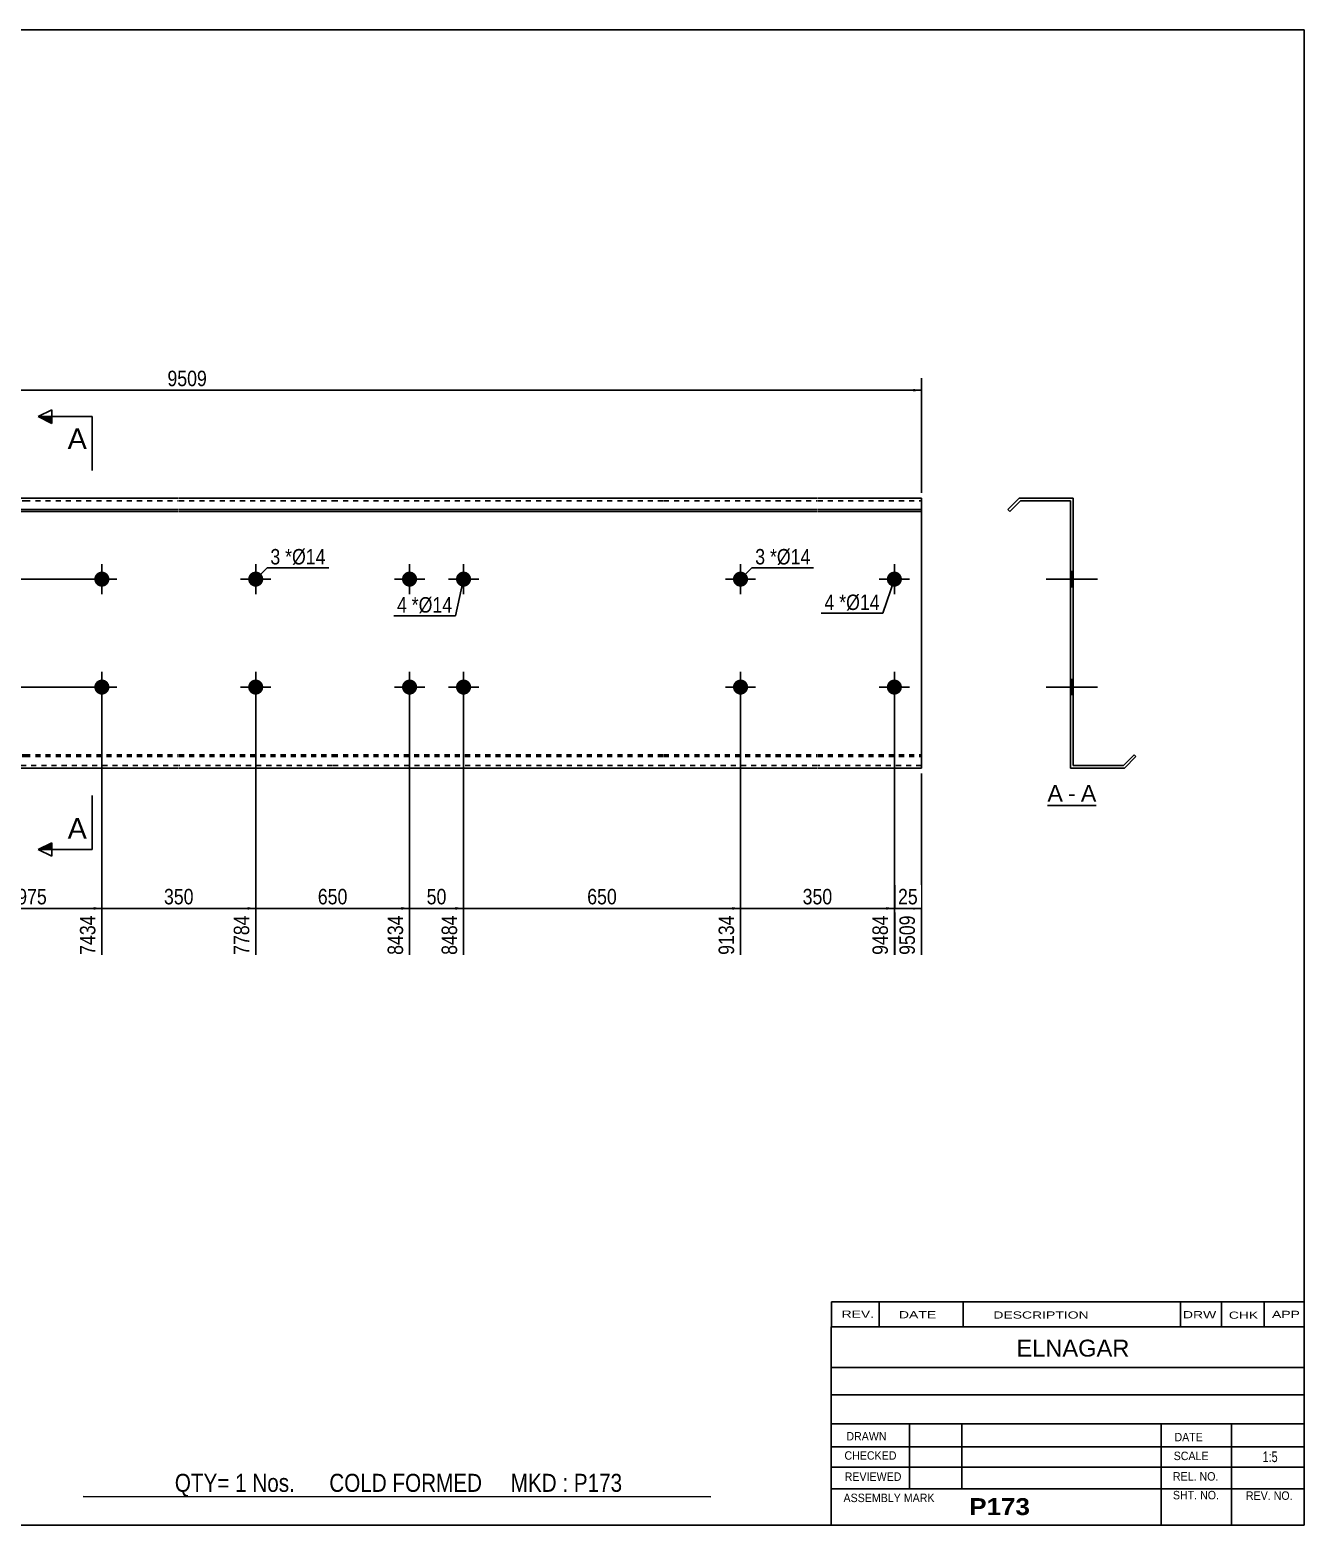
# Model space of a CAD drawing. Header units: millimetres. Extents: x -60 to 343, y -165 to 112.
# Drawn here: x 106.8 to 342.8, y -165.2 to 111.8 of the extents above; entities that cross this region are included whole.
import ezdxf

# ---------------------------------------------------------------- set-up
doc = ezdxf.new("R2010")
doc.units = ezdxf.units.MM
doc.linetypes.add('DXK_LINE_DOT1', pattern=[1.8814, 0.9407, -0.9407])
doc.styles.add('Arial', font='ARIAL.TTF', dxfattribs={"height": 0.2})
doc.styles.add('Arial Bold', font='ARIALBD.TTF', dxfattribs={"height": 0.2})
doc.styles.add('Arial Narrow', font='ARIALN.TTF', dxfattribs={"height": 0.2})

# ---------------------------------------------------------------- blocks, each defined once
blk = doc.blocks.new('Unknown-627188894-1725')
at = {"color": 5, "linetype": 'Continuous'}
for p, q in [((342.8, 111.75), (-57.2, 111.75)), ((-57.2, 111.75), (-57.2, -165.25)), ((342.8, -165.25), (342.8, 111.75)), ((-57.2, -165.25), (342.8, -165.25))]:
    blk.add_line(p, q, dxfattribs=at)
at = {"color": 174, "linetype": 'Continuous', "style": 'Arial'}
blk.add_text('Tekla structures', height=1.9102, rotation=90, dxfattribs=at).set_placement((-57.7, -164.75))
blk = doc.blocks.new('Unknown-627188894-12 - 1237')
at = {"color": 7, "linetype": 'Continuous'}
blk.add_line((295.28, -31.95), (304.31, -31.95), dxfattribs=at)
at = {"color": 0, "linetype": 'Continuous'}
blk.add_wipeout([(298.13, -31.2), (298.13, -28), (295.28, -28), (295.28, -31.2)], dxfattribs=at)
blk.add_wipeout([(300.51, -31.2), (300.51, -28), (299.09, -28), (299.09, -31.2)], dxfattribs=at)
at = {"color": 96, "linetype": 'Continuous', "style": 'Arial'}
blk.add_text('A', height=3.06, dxfattribs=at).set_placement((295.28, -31.2))
at = {"color": 0, "linetype": 'Continuous'}
blk.add_wipeout([(304.31, -31.2), (304.31, -28), (301.47, -28), (301.47, -31.2)], dxfattribs=at)
at = {"color": 96, "linetype": 'Continuous', "style": 'Arial'}
for s, p in [('-', (299.09, -31.2)), ('A', (301.47, -31.2))]:
    blk.add_text(s, height=3.06, dxfattribs=at).set_placement(p)
blk = doc.blocks.new('Bolt-627188894-1223 - 1203')
at = {"linetype": 'Continuous'}
for points in [[(118.77, 10, -1), (121.57, 10, -1)], [(265.53, 10, -1), (268.33, 10, -1)]]:
    blk.add_hatch(color=3, dxfattribs=at).paths.add_polyline_path(points)
at = {"color": 3, "linetype": 'Continuous'}
for p, q in [((120.17, 7.2), (120.17, 12.8)), ((266.93, 7.2), (266.93, 12.8)), ((122.97, 10), (117.37, 10)), ((269.73, 10), (264.13, 10))]:
    blk.add_line(p, q, dxfattribs=at)
blk = doc.blocks.new('Part-627188894-1218 - 1203')
at = {"color": 2, "linetype": 'Continuous'}
for p, q in [((12, 25), (0, 25)), ((0, 25), (0, -25)), ((50.49, 25), (12.1, 25)), ((78.98, 25), (50.59, 25)), ((105.88, 25), (79.08, 25)), ((134.36, 25), (105.98, 25)), ((162.85, 25), (134.46, 25)), ((224.15, 25), (162.95, 25)), ((252.63, 25), (224.25, 25)), ((271.93, 25), (252.73, 25)), ((271.93, -25), (271.93, 25)), ((0, 22.88), (12, 22.88)), ((0, 22.53), (12, 22.53)), ((12.1, 22.88), (50.49, 22.88)), ((12.1, 22.53), (50.49, 22.53)), ((50.59, 22.88), (78.98, 22.88)), ((50.59, 22.53), (78.98, 22.53)), ((79.08, 22.88), (105.88, 22.88)), ((79.08, 22.53), (105.88, 22.53)), ((105.98, 22.88), (134.36, 22.88)), ((105.98, 22.53), (134.36, 22.53)), ((134.46, 22.88), (162.85, 22.88)), ((134.46, 22.53), (162.85, 22.53)), ((162.95, 22.88), (224.15, 22.88)), ((162.95, 22.53), (224.15, 22.53)), ((224.25, 22.88), (252.63, 22.88)), ((224.25, 22.53), (252.63, 22.53)), ((252.73, 22.88), (271.93, 22.88)), ((252.73, 22.53), (271.93, 22.53)), ((12, -25), (0, -25)), ((50.49, -25), (12.1, -25)), ((78.98, -25), (50.59, -25)), ((105.88, -25), (79.08, -25)), ((134.36, -25), (105.98, -25)), ((162.85, -25), (134.46, -25)), ((224.15, -25), (162.95, -25)), ((252.63, -25), (224.25, -25)), ((271.93, -25), (252.73, -25))]:
    blk.add_line(p, q, dxfattribs=at)
at = {"color": 7, "linetype": 'DXK_LINE_DOT1'}
for p, q in [((0, 24.5), (12, 24.5)), ((12.1, 24.5), (50.49, 24.5)), ((50.59, 24.5), (78.98, 24.5)), ((79.08, 24.5), (105.88, 24.5)), ((105.98, 24.5), (134.36, 24.5)), ((134.46, 24.5), (162.85, 24.5)), ((162.95, 24.5), (224.15, 24.5)), ((224.25, 24.5), (252.63, 24.5)), ((252.73, 24.5), (271.93, 24.5)), ((0, -22.53), (12, -22.53)), ((0, -22.88), (12, -22.88)), ((12, -24.5), (0, -24.5)), ((12.1, -22.53), (50.49, -22.53)), ((12.1, -22.88), (50.49, -22.88)), ((50.49, -24.5), (12.1, -24.5)), ((50.59, -22.53), (78.98, -22.53)), ((50.59, -22.88), (78.98, -22.88)), ((78.98, -24.5), (50.59, -24.5)), ((79.08, -22.53), (105.88, -22.53)), ((79.08, -22.88), (105.88, -22.88)), ((105.88, -24.5), (79.08, -24.5)), ((105.98, -22.53), (134.36, -22.53)), ((105.98, -22.88), (134.36, -22.88)), ((134.36, -24.5), (105.98, -24.5)), ((134.46, -22.53), (162.85, -22.53)), ((134.46, -22.88), (162.85, -22.88)), ((162.85, -24.5), (134.46, -24.5)), ((162.95, -22.53), (224.15, -22.53)), ((162.95, -22.88), (224.15, -22.88)), ((224.15, -24.5), (162.95, -24.5)), ((224.25, -22.53), (252.63, -22.53)), ((224.25, -22.88), (252.63, -22.88)), ((252.63, -24.5), (224.25, -24.5)), ((252.73, -22.53), (271.93, -22.53)), ((252.73, -22.88), (271.93, -22.88)), ((271.93, -24.5), (252.73, -24.5))]:
    blk.add_line(p, q, dxfattribs=at)
blk = doc.blocks.new('Bolt-627188894-1219 - 1203')
at = {"linetype": 'Continuous'}
blk.add_hatch(color=3, dxfattribs=at).paths.add_polyline_path([(237.04, -10, -1), (239.84, -10, -1)])
at = {"color": 3, "linetype": 'Continuous'}
for p, q in [((238.44, -12.8), (238.44, -7.2)), ((241.24, -10), (235.64, -10))]:
    blk.add_line(p, q, dxfattribs=at)
blk = doc.blocks.new('Bolt-627188894-1220 - 1203')
at = {"linetype": 'Continuous'}
blk.add_hatch(color=3, dxfattribs=at).paths.add_polyline_path([(147.26, -10, -1), (150.06, -10, -1)])
at = {"color": 3, "linetype": 'Continuous'}
for p, q in [((148.66, -12.8), (148.66, -7.2)), ((151.46, -10), (145.86, -10))]:
    blk.add_line(p, q, dxfattribs=at)
blk = doc.blocks.new('Bolt-627188894-1224 - 1203')
at = {"linetype": 'Continuous'}
for points in [[(118.77, -10, -1), (121.57, -10, -1)], [(265.53, -10, -1), (268.33, -10, -1)]]:
    blk.add_hatch(color=3, dxfattribs=at).paths.add_polyline_path(points)
at = {"color": 3, "linetype": 'Continuous'}
for p, q in [((120.17, -12.8), (120.17, -7.2)), ((266.93, -12.8), (266.93, -7.2)), ((122.97, -10), (117.37, -10)), ((269.73, -10), (264.13, -10))]:
    blk.add_line(p, q, dxfattribs=at)
blk = doc.blocks.new('Bolt-627188894-1227 - 1203')
at = {"linetype": 'Continuous'}
for points in [[(175.75, 10, -1), (178.55, 10, -1)], [(185.75, 10, -1), (188.55, 10, -1)], [(175.75, -10, -1), (178.55, -10, -1)], [(185.75, -10, -1), (188.55, -10, -1)]]:
    blk.add_hatch(color=3, dxfattribs=at).paths.add_polyline_path(points)
at = {"color": 3, "linetype": 'Continuous'}
for p, q in [((177.15, 7.2), (177.15, 12.8)), ((187.15, 7.2), (187.15, 12.8)), ((174.35, 10), (179.95, 10)), ((184.35, 10), (189.95, 10)), ((177.15, -12.8), (177.15, -7.2)), ((187.15, -12.8), (187.15, -7.2)), ((174.35, -10), (179.95, -10)), ((184.35, -10), (189.95, -10))]:
    blk.add_line(p, q, dxfattribs=at)
blk = doc.blocks.new('Bolt-627188894-1228 - 1203')
at = {"linetype": 'Continuous'}
blk.add_hatch(color=3, dxfattribs=at).paths.add_polyline_path([(147.26, 10, -1), (150.06, 10, -1)])
at = {"color": 3, "linetype": 'Continuous'}
for p, q in [((148.66, 7.2), (148.66, 12.8)), ((145.86, 10), (151.46, 10))]:
    blk.add_line(p, q, dxfattribs=at)
blk = doc.blocks.new('Bolt-627188894-1229 - 1203')
at = {"linetype": 'Continuous'}
blk.add_hatch(color=3, dxfattribs=at).paths.add_polyline_path([(237.04, 10, -1), (239.84, 10, -1)])
at = {"color": 3, "linetype": 'Continuous'}
for p, q in [((238.44, 7.2), (238.44, 12.8)), ((235.64, 10), (241.24, 10))]:
    blk.add_line(p, q, dxfattribs=at)
blk = doc.blocks.new('Bolt-627188894-1230 - 1203')
at = {"linetype": 'Continuous'}
blk.add_hatch(color=3, dxfattribs=at).paths.add_polyline_path([(237.04, -10, -1), (239.84, -10, -1)])
at = {"color": 3, "linetype": 'Continuous'}
for p, q in [((238.44, -12.8), (238.44, -7.2)), ((241.24, -10), (235.64, -10))]:
    blk.add_line(p, q, dxfattribs=at)
blk = doc.blocks.new('Bolt-627188894-1231 - 1203')
at = {"linetype": 'Continuous'}
blk.add_hatch(color=3, dxfattribs=at).paths.add_polyline_path([(147.26, -10, -1), (150.06, -10, -1)])
at = {"color": 3, "linetype": 'Continuous'}
for p, q in [((148.66, -12.8), (148.66, -7.2)), ((151.46, -10), (145.86, -10))]:
    blk.add_line(p, q, dxfattribs=at)
blk = doc.blocks.new('Bolt-627188894-1240 - 1237')
at = {"linetype": 'Continuous'}
blk.add_hatch(color=3, dxfattribs=at).paths.add_polyline_path([(299.55, -8.6), (299.55, -11.4), (300.05, -11.4), (300.05, -8.6)])
at = {"color": 3, "linetype": 'Continuous'}
for p, q in [((297.95, -10), (304.55, -10)), ((299.55, -8.6), (300.05, -8.6)), ((299.55, -11.4), (300.05, -11.4))]:
    blk.add_line(p, q, dxfattribs=at)
blk = doc.blocks.new('Part-627188894-1239 - 1237')
at = {"color": 2, "linetype": 'Continuous'}
for p, q in [((290.05, 25), (287.93, 22.88)), ((290.05, 25), (300.05, 25)), ((300.05, -24.5), (300.05, 25)), ((287.93, 22.88), (288.28, 22.53)), ((290.26, 24.5), (288.28, 22.53)), ((290.26, 24.5), (299.55, 24.5)), ((299.55, 24.5), (299.55, -25)), ((309.34, -24.5), (300.05, -24.5)), ((309.34, -24.5), (311.32, -22.53)), ((309.55, -25), (311.67, -22.88)), ((311.67, -22.88), (311.32, -22.53)), ((309.55, -25), (299.55, -25))]:
    blk.add_line(p, q, dxfattribs=at)
blk = doc.blocks.new('Bolt-627188894-1241 - 1237')
at = {"linetype": 'Continuous'}
blk.add_hatch(color=3, dxfattribs=at).paths.add_polyline_path([(299.55, -8.6), (299.55, -11.4), (300.05, -11.4), (300.05, -8.6)])
at = {"color": 3, "linetype": 'Continuous'}
for p, q in [((297.95, -10), (304.55, -10)), ((299.55, -8.6), (300.05, -8.6)), ((299.55, -11.4), (300.05, -11.4))]:
    blk.add_line(p, q, dxfattribs=at)
blk = doc.blocks.new('Bolt-627188894-1242 - 1237')
at = {"linetype": 'Continuous'}
for points in [[(299.55, 11.4), (299.55, 8.6), (300.05, 8.6), (300.05, 11.4)], [(299.55, 11.4), (299.55, 8.6), (300.05, 8.6), (300.05, 11.4)], [(299.55, -8.6), (299.55, -11.4), (300.05, -11.4), (300.05, -8.6)], [(299.55, -8.6), (299.55, -11.4), (300.05, -11.4), (300.05, -8.6)]]:
    blk.add_hatch(color=3, dxfattribs=at).paths.add_polyline_path(points)
at = {"color": 3, "linetype": 'Continuous'}
for p, q in [((300.05, 11.4), (299.55, 11.4)), ((300.05, 11.4), (299.55, 11.4)), ((302.65, 10), (295.05, 10)), ((302.65, 10), (295.05, 10)), ((300.05, 8.6), (299.55, 8.6)), ((300.05, 8.6), (299.55, 8.6)), ((302.65, -10), (295.05, -10)), ((302.65, -10), (295.05, -10)), ((300.05, -8.6), (299.55, -8.6)), ((300.05, -8.6), (299.55, -8.6)), ((300.05, -11.4), (299.55, -11.4)), ((300.05, -11.4), (299.55, -11.4))]:
    blk.add_line(p, q, dxfattribs=at)
blk = doc.blocks.new('Bolt-627188894-1243 - 1237')
at = {"linetype": 'Continuous'}
blk.add_hatch(color=3, dxfattribs=at).paths.add_polyline_path([(299.55, 11.4), (299.55, 8.6), (300.05, 8.6), (300.05, 11.4)])
at = {"color": 3, "linetype": 'Continuous'}
for p, q in [((300.05, 11.4), (299.55, 11.4)), ((301.95, 10), (295.35, 10)), ((300.05, 8.6), (299.55, 8.6))]:
    blk.add_line(p, q, dxfattribs=at)
blk = doc.blocks.new('Bolt-627188894-1244 - 1237')
at = {"linetype": 'Continuous'}
blk.add_hatch(color=3, dxfattribs=at).paths.add_polyline_path([(299.55, 11.4), (299.55, 8.6), (300.05, 8.6), (300.05, 11.4)])
blk.add_hatch(color=3, dxfattribs=at).paths.add_polyline_path([(299.55, 11.4), (299.55, 8.6), (300.05, 8.6), (300.05, 11.4)])
at = {"color": 3, "linetype": 'Continuous'}
for p, q in [((299.55, 11.4), (300.05, 11.4)), ((299.55, 11.4), (300.05, 11.4)), ((297.95, 10), (304.55, 10)), ((297.95, 10), (304.55, 10)), ((299.55, 8.6), (300.05, 8.6)), ((299.55, 8.6), (300.05, 8.6))]:
    blk.add_line(p, q, dxfattribs=at)
blk = doc.blocks.new('Bolt-627188894-1245 - 1237')
at = {"linetype": 'Continuous'}
blk.add_hatch(color=3, dxfattribs=at).paths.add_polyline_path([(299.55, -8.6), (299.55, -11.4), (300.05, -11.4), (300.05, -8.6)])
blk.add_hatch(color=3, dxfattribs=at).paths.add_polyline_path([(299.55, -8.6), (299.55, -11.4), (300.05, -11.4), (300.05, -8.6)])
at = {"color": 3, "linetype": 'Continuous'}
for p, q in [((297.95, -10), (304.55, -10)), ((297.95, -10), (304.55, -10)), ((299.55, -8.6), (300.05, -8.6)), ((299.55, -8.6), (300.05, -8.6)), ((299.55, -11.4), (300.05, -11.4)), ((299.55, -11.4), (300.05, -11.4))]:
    blk.add_line(p, q, dxfattribs=at)
blk = doc.blocks.new('Bolt-627188894-1246 - 1237')
at = {"linetype": 'Continuous'}
for points in [[(300.05, 8.6), (300.05, 11.4), (299.55, 11.4), (299.55, 8.6)], [(300.05, -11.4), (300.05, -8.6), (299.55, -8.6), (299.55, -11.4)]]:
    blk.add_hatch(color=3, dxfattribs=at).paths.add_polyline_path(points)
at = {"color": 3, "linetype": 'Continuous'}
for p, q in [((300.05, 11.4), (299.55, 11.4)), ((300.05, 10), (295.55, 10)), ((300.05, 8.6), (299.55, 8.6)), ((300.05, -10), (295.55, -10)), ((300.05, -8.6), (299.55, -8.6)), ((300.05, -11.4), (299.55, -11.4))]:
    blk.add_line(p, q, dxfattribs=at)
blk = doc.blocks.new('Bolt-627188894-1247 - 1237')
at = {"linetype": 'Continuous'}
blk.add_hatch(color=3, dxfattribs=at).paths.add_polyline_path([(299.55, -8.6), (299.55, -11.4), (300.05, -11.4), (300.05, -8.6)])
at = {"color": 3, "linetype": 'Continuous'}
for p, q in [((301.65, -10), (295.05, -10)), ((300.05, -8.6), (299.55, -8.6)), ((300.05, -11.4), (299.55, -11.4))]:
    blk.add_line(p, q, dxfattribs=at)
blk = doc.blocks.new('Bolt-627188894-1248 - 1237')
at = {"linetype": 'Continuous'}
for points in [[(299.55, 11.4), (299.55, 8.6), (300.05, 8.6), (300.05, 11.4)], [(299.55, 11.4), (299.55, 8.6), (300.05, 8.6), (300.05, 11.4)], [(299.55, -8.6), (299.55, -11.4), (300.05, -11.4), (300.05, -8.6)], [(299.55, -8.6), (299.55, -11.4), (300.05, -11.4), (300.05, -8.6)]]:
    blk.add_hatch(color=3, dxfattribs=at).paths.add_polyline_path(points)
at = {"color": 3, "linetype": 'Continuous'}
for p, q in [((300.05, 11.4), (299.55, 11.4)), ((300.05, 11.4), (299.55, 11.4)), ((302.65, 10), (295.05, 10)), ((302.65, 10), (295.05, 10)), ((300.05, 8.6), (299.55, 8.6)), ((300.05, 8.6), (299.55, 8.6)), ((302.65, -10), (295.05, -10)), ((302.65, -10), (295.05, -10)), ((300.05, -8.6), (299.55, -8.6)), ((300.05, -8.6), (299.55, -8.6)), ((300.05, -11.4), (299.55, -11.4)), ((300.05, -11.4), (299.55, -11.4))]:
    blk.add_line(p, q, dxfattribs=at)
blk = doc.blocks.new('Bolt-627188894-1249 - 1237')
at = {"linetype": 'Continuous'}
blk.add_hatch(color=3, dxfattribs=at).paths.add_polyline_path([(299.55, 11.4), (299.55, 8.6), (300.05, 8.6), (300.05, 11.4)])
at = {"color": 3, "linetype": 'Continuous'}
for p, q in [((300.05, 11.4), (299.55, 11.4)), ((301.95, 10), (295.35, 10)), ((300.05, 8.6), (299.55, 8.6))]:
    blk.add_line(p, q, dxfattribs=at)
blk = doc.blocks.new('Bolt-627188894-1250 - 1237')
at = {"linetype": 'Continuous'}
blk.add_hatch(color=3, dxfattribs=at).paths.add_polyline_path([(299.55, 11.4), (299.55, 8.6), (300.05, 8.6), (300.05, 11.4)])
at = {"color": 3, "linetype": 'Continuous'}
for p, q in [((300.05, 11.4), (299.55, 11.4)), ((301.95, 10), (295.35, 10)), ((300.05, 8.6), (299.55, 8.6))]:
    blk.add_line(p, q, dxfattribs=at)
blk = doc.blocks.new('Bolt-627188894-1251 - 1237')
at = {"linetype": 'Continuous'}
blk.add_hatch(color=3, dxfattribs=at).paths.add_polyline_path([(299.55, -8.6), (299.55, -11.4), (300.05, -11.4), (300.05, -8.6)])
at = {"color": 3, "linetype": 'Continuous'}
for p, q in [((297.95, -10), (304.55, -10)), ((299.55, -8.6), (300.05, -8.6)), ((299.55, -11.4), (300.05, -11.4))]:
    blk.add_line(p, q, dxfattribs=at)
blk = doc.blocks.new('Bolt-627188894-1252 - 1237')
at = {"linetype": 'Continuous'}
blk.add_hatch(color=3, dxfattribs=at).paths.add_polyline_path([(299.55, -8.6), (299.55, -11.4), (300.05, -11.4), (300.05, -8.6)])
at = {"color": 3, "linetype": 'Continuous'}
for p, q in [((297.95, -10), (304.55, -10)), ((299.55, -8.6), (300.05, -8.6)), ((299.55, -11.4), (300.05, -11.4))]:
    blk.add_line(p, q, dxfattribs=at)
blk = doc.blocks.new('StraightDimension-627188894-1322 - 1203')
at = {"linetype": 'Continuous'}
for points in [[(11.75, 23.5), (12, 25), (12.25, 23.5)], [(12.25, 11.5), (12, 10), (11.75, 11.5)]]:
    blk.add_hatch(color=7, dxfattribs=at).paths.add_polyline_path(points)
at = {"color": 7, "linetype": 'Continuous'}
for p, q in [((25.29, 25), (9.75, 25)), ((12, 10), (12, 25)), ((119.17, 10), (9.75, 10))]:
    blk.add_line(p, q, dxfattribs=at)
at = {"color": 0}
blk.add_wipeout([(11.85, 19.93), (7.65, 19.93), (7.65, 15.07), (11.85, 15.07)], dxfattribs=at)
at = {"color": 3, "style": 'Arial Narrow'}
blk.add_text('75', height=2.863, rotation=90.0002, dxfattribs=at).set_placement((11.25, 15.67))
blk = doc.blocks.new('StraightDimension-627188894-1267 - 1203')
at = {"linetype": 'Continuous'}
blk.add_hatch(color=7, dxfattribs=at).paths.add_polyline_path([(270.43, -50.75), (271.93, -51), (270.43, -51.25)])
at = {"color": 7, "linetype": 'Continuous'}
for p, q in [((266.93, -11), (266.93, -59.61)), ((271.93, -26), (271.93, -59.61)), ((266.93, -51), (271.93, -51))]:
    blk.add_line(p, q, dxfattribs=at)
at = {"color": 0}
blk.add_wipeout([(271.86, -50.85), (271.86, -46.65), (267, -46.65), (267, -50.85)], dxfattribs=at)
at = {"color": 3, "style": 'Arial Narrow'}
blk.add_text('25', height=2.863, dxfattribs=at).set_placement((267.6, -50.25))
at = {"color": 0, "linetype": 'Continuous'}
blk.add_wipeout([(271.33, -51.7), (267.13, -51.7), (267.13, -60.21), (271.33, -60.21)], dxfattribs=at)
at = {"color": 3, "linetype": 'Continuous', "style": 'Arial Narrow'}
blk.add_text('9509', height=2.863, rotation=90.0002, dxfattribs=at).set_placement((270.73, -59.61))
blk = doc.blocks.new('StraightDimension-627188894-1331 - 1203')
at = {"linetype": 'Continuous'}
for points in [[(11.75, -11.5), (12, -10), (12.25, -11.5)], [(12.25, -23.5), (12, -25), (11.75, -23.5)]]:
    blk.add_hatch(color=7, dxfattribs=at).paths.add_polyline_path(points)
at = {"color": 7, "linetype": 'Continuous'}
for p, q in [((119.17, -10), (9.75, -10)), ((12, -25), (12, -10)), ((25.29, -25), (9.75, -25))]:
    blk.add_line(p, q, dxfattribs=at)
at = {"color": 0}
blk.add_wipeout([(11.85, -15.07), (7.65, -15.07), (7.65, -19.93), (11.85, -19.93)], dxfattribs=at)
at = {"color": 3, "style": 'Arial Narrow'}
blk.add_text('75', height=2.863, rotation=90.0002, dxfattribs=at).set_placement((11.25, -19.33))
blk = doc.blocks.new('StraightDimension-627188894-1268 - 1203')
at = {"linetype": 'Continuous'}
blk.add_hatch(color=7, dxfattribs=at).paths.add_polyline_path([(265.43, -50.75), (266.93, -51), (265.43, -51.25)])
at = {"color": 7, "linetype": 'Continuous'}
for p, q in [((238.44, -11), (238.44, -59.61)), ((266.93, -11), (266.93, -59.61)), ((238.44, -51), (266.93, -51))]:
    blk.add_line(p, q, dxfattribs=at)
at = {"color": 0}
blk.add_wipeout([(256.03, -50.85), (256.03, -46.65), (249.34, -46.65), (249.34, -50.85)], dxfattribs=at)
at = {"color": 0, "linetype": 'Continuous'}
blk.add_wipeout([(266.33, -51.7), (262.13, -51.7), (262.13, -60.21), (266.33, -60.21)], dxfattribs=at)
at = {"color": 3, "style": 'Arial Narrow'}
blk.add_text('350', height=2.863, dxfattribs=at).set_placement((249.94, -50.25))
at = {"color": 3, "linetype": 'Continuous', "style": 'Arial Narrow'}
blk.add_text('9484', height=2.863, rotation=90.0002, dxfattribs=at).set_placement((265.73, -59.61))
blk = doc.blocks.new('StraightDimension-627188894-1269 - 1203')
at = {"linetype": 'Continuous'}
blk.add_hatch(color=7, dxfattribs=at).paths.add_polyline_path([(236.94, -50.75), (238.44, -51), (236.94, -51.25)])
at = {"color": 7, "linetype": 'Continuous'}
for p, q in [((187.15, -11), (187.15, -59.61)), ((238.44, -11), (238.44, -59.61)), ((187.15, -51), (238.44, -51))]:
    blk.add_line(p, q, dxfattribs=at)
at = {"color": 0}
blk.add_wipeout([(216.13, -50.85), (216.13, -46.65), (209.45, -46.65), (209.45, -50.85)], dxfattribs=at)
at = {"color": 0, "linetype": 'Continuous'}
blk.add_wipeout([(237.84, -51.7), (233.64, -51.7), (233.64, -60.21), (237.84, -60.21)], dxfattribs=at)
at = {"color": 3, "style": 'Arial Narrow'}
blk.add_text('650', height=2.863, dxfattribs=at).set_placement((210.05, -50.25))
at = {"color": 3, "linetype": 'Continuous', "style": 'Arial Narrow'}
blk.add_text('9134', height=2.863, rotation=90.0002, dxfattribs=at).set_placement((237.24, -59.61))
blk = doc.blocks.new('StraightDimension-627188894-1270 - 1203')
at = {"linetype": 'Continuous'}
blk.add_hatch(color=7, dxfattribs=at).paths.add_polyline_path([(185.65, -50.75), (187.15, -51), (185.65, -51.25)])
at = {"color": 7, "linetype": 'Continuous'}
for p, q in [((177.15, -11), (177.15, -59.61)), ((187.15, -11), (187.15, -59.61)), ((177.15, -51), (187.15, -51))]:
    blk.add_line(p, q, dxfattribs=at)
at = {"color": 0}
blk.add_wipeout([(184.57, -50.85), (184.57, -46.65), (179.72, -46.65), (179.72, -50.85)], dxfattribs=at)
at = {"color": 3, "style": 'Arial Narrow'}
blk.add_text('50', height=2.863, dxfattribs=at).set_placement((180.32, -50.25))
at = {"color": 0, "linetype": 'Continuous'}
blk.add_wipeout([(186.55, -51.7), (182.35, -51.7), (182.35, -60.21), (186.55, -60.21)], dxfattribs=at)
at = {"color": 3, "linetype": 'Continuous', "style": 'Arial Narrow'}
blk.add_text('8484', height=2.863, rotation=90.0002, dxfattribs=at).set_placement((185.95, -59.61))
blk = doc.blocks.new('StraightDimension-627188894-1271 - 1203')
at = {"linetype": 'Continuous'}
blk.add_hatch(color=7, dxfattribs=at).paths.add_polyline_path([(175.65, -50.75), (177.15, -51), (175.65, -51.25)])
at = {"color": 7, "linetype": 'Continuous'}
for p, q in [((148.66, -11), (148.66, -59.61)), ((177.15, -11), (177.15, -59.61)), ((148.66, -51), (177.15, -51))]:
    blk.add_line(p, q, dxfattribs=at)
at = {"color": 0}
blk.add_wipeout([(166.24, -50.85), (166.24, -46.65), (159.56, -46.65), (159.56, -50.85)], dxfattribs=at)
at = {"color": 0, "linetype": 'Continuous'}
blk.add_wipeout([(176.55, -51.7), (172.35, -51.7), (172.35, -60.21), (176.55, -60.21)], dxfattribs=at)
at = {"color": 3, "style": 'Arial Narrow'}
blk.add_text('650', height=2.863, dxfattribs=at).set_placement((160.16, -50.25))
at = {"color": 3, "linetype": 'Continuous', "style": 'Arial Narrow'}
blk.add_text('8434', height=2.863, rotation=90.0002, dxfattribs=at).set_placement((175.95, -59.61))
blk = doc.blocks.new('StraightDimension-627188894-1272 - 1203')
at = {"linetype": 'Continuous'}
blk.add_hatch(color=7, dxfattribs=at).paths.add_polyline_path([(147.16, -50.75), (148.66, -51), (147.16, -51.25)])
at = {"color": 7, "linetype": 'Continuous'}
for p, q in [((120.17, -11), (120.17, -59.61)), ((148.66, -11), (148.66, -59.61)), ((120.17, -51), (148.66, -51))]:
    blk.add_line(p, q, dxfattribs=at)
at = {"color": 0}
blk.add_wipeout([(137.76, -50.85), (137.76, -46.65), (131.07, -46.65), (131.07, -50.85)], dxfattribs=at)
at = {"color": 0, "linetype": 'Continuous'}
blk.add_wipeout([(148.06, -51.7), (143.86, -51.7), (143.86, -60.21), (148.06, -60.21)], dxfattribs=at)
at = {"color": 3, "style": 'Arial Narrow'}
blk.add_text('350', height=2.863, dxfattribs=at).set_placement((131.67, -50.25))
at = {"color": 3, "linetype": 'Continuous', "style": 'Arial Narrow'}
blk.add_text('7784', height=2.863, rotation=90.0002, dxfattribs=at).set_placement((147.46, -59.61))
blk = doc.blocks.new('StraightDimension-627188894-1273 - 1203')
at = {"linetype": 'Continuous'}
blk.add_hatch(color=7, dxfattribs=at).paths.add_polyline_path([(118.67, -50.75), (120.17, -51), (118.67, -51.25)])
at = {"color": 7, "linetype": 'Continuous'}
for p, q in [((92.48, -11), (92.48, -59.61)), ((120.17, -11), (120.17, -59.61)), ((92.48, -51), (120.17, -51))]:
    blk.add_line(p, q, dxfattribs=at)
at = {"color": 0}
blk.add_wipeout([(110.58, -50.85), (110.58, -46.65), (102.07, -46.65), (102.07, -50.85)], dxfattribs=at)
at = {"color": 0, "linetype": 'Continuous'}
blk.add_wipeout([(119.57, -51.7), (115.37, -51.7), (115.37, -60.21), (119.57, -60.21)], dxfattribs=at)
at = {"color": 3, "style": 'Arial Narrow'}
blk.add_text('2975', height=2.863, dxfattribs=at).set_placement((102.67, -50.25))
at = {"color": 3, "linetype": 'Continuous', "style": 'Arial Narrow'}
blk.add_text('7434', height=2.863, rotation=90.0002, dxfattribs=at).set_placement((118.97, -59.61))
blk = doc.blocks.new('StraightDimension-627188894-1339 - 1203')
at = {"linetype": 'Continuous'}
for points in [[(1.5, 44.75), (0, 45), (1.5, 45.25)], [(270.43, 45.25), (271.93, 45), (270.43, 44.75)]]:
    blk.add_hatch(color=7, dxfattribs=at).paths.add_polyline_path(points)
at = {"color": 7, "linetype": 'Continuous'}
for p, q in [((0, 26), (0, 47.25)), ((271.93, 26), (271.93, 47.25)), ((0, 45), (271.93, 45))]:
    blk.add_line(p, q, dxfattribs=at)
at = {"color": 0}
blk.add_wipeout([(140.22, 45.15), (140.22, 49.35), (131.71, 49.35), (131.71, 45.15)], dxfattribs=at)
at = {"color": 3, "style": 'Arial Narrow'}
blk.add_text('9509', height=2.863, dxfattribs=at).set_placement((132.31, 45.75))
blk = doc.blocks.new('CBS_CALLOFF-627188894-1758')
at = {"color": 7, "linetype": 'Continuous'}
blk.add_line((116.68, -159.98), (232.91, -160), dxfattribs=at)
at = {"color": 3, "linetype": 'Continuous', "style": 'Arial Narrow'}
blk.add_text('QTY= 1 Nos.      COLD FORMED     MKD : P173', height=3.3405, dxfattribs=at).set_placement((133.68, -159.09))
blk = doc.blocks.new('CBS_NAME_BLOG-627188894-1759')
at = {"color": 7, "linetype": 'Continuous'}
for p, q in [((255.21, -128.5), (342.73, -128.5)), ((255.21, -165.21), (255.21, -128.5)), ((255.21, -136.04), (342.73, -136.04)), ((255.28, -141.09), (342.8, -141.09)), ((255.21, -146.46), (342.73, -146.46)), ((269.73, -158.57), (269.73, -146.47)), ((279.42, -158.54), (279.42, -146.47)), ((316.33, -165.21), (316.33, -146.48)), ((329.38, -165.21), (329.38, -146.47)), ((255.22, -150.76), (342.8, -150.74)), ((255.21, -154.51), (342.73, -154.51)), ((255.21, -158.55), (342.73, -158.55)), ((255.21, -165.25), (342.8, -165.25))]:
    blk.add_line(p, q, dxfattribs=at)
at = {"color": 3, "linetype": 'Continuous', "style": 'Arial'}
blk.add_text('ELNAGAR', height=3.133, dxfattribs=at).set_placement((289.53, -134.03))
at = {"color": 3, "linetype": 'Continuous'}
for s, height, style, width, p in [('DRAWN', 1.566, 'Arial', 0.9, (258.04, -149.57)), ('DATE', 1.566, 'Arial', 0.9, (318.8, -149.73)), ('CHECKED', 1.566, 'Arial', 0.9, (257.69, -153.14)), ('SCALE', 1.566, 'Arial', 0.9, (318.65, -153.21)), ('1:5', 1.957, 'Arial Narrow', 0.9, (335.1, -153.57)), ('REVIEWED', 1.566, 'Arial', 0.9, (257.73, -157.06)), ('REL. NO.', 1.566, 'Arial', 0.9, (318.51, -157.01)), ('ASSEMBLY MARK', 1.5663, 'Arial', 0.9, (257.51, -160.99)), ('P173', 3.131, 'Arial Bold', 1.1, (280.79, -163.39)), ('SHT. NO.', 1.566, 'Arial', 0.9, (318.51, -160.48)), ('REV. NO.', 1.566, 'Arial', 0.9, (332.03, -160.57))]:
    blk.add_text(s, height=height, dxfattribs=dict(at, style=style, width=width)).set_placement(p)
blk = doc.blocks.new('CBS_REVISION-627188894-1760')
at = {"color": 7, "linetype": 'Continuous'}
for p, q in [((255.29, -123.87), (342.79, -123.87)), ((255.29, -123.87), (255.29, -128.5)), ((264.09, -123.87), (264.09, -128.5)), ((279.68, -123.87), (279.68, -128.44)), ((319.94, -123.87), (319.94, -128.5)), ((327.48, -123.87), (327.48, -128.5)), ((335.43, -123.87), (335.43, -128.5)), ((255.29, -128.5), (342.79, -128.5))]:
    blk.add_line(p, q, dxfattribs=at)
at = {"color": 7, "style": 'Arial Narrow', "width": 1.7}
for s, height, p in [('REV.', 1.326, (257.15, -126.82)), ('DATE', 1.326, (267.78, -126.94)), ('DESCRIPTION', 1.3257, (285.26, -126.99)), ('DRW', 1.326, (320.37, -126.93)), ('CHK', 1.326, (328.86, -127.02)), ('APP', 1.326, (336.86, -126.87))]:
    blk.add_text(s, height=height, dxfattribs=at).set_placement(p)
blk = doc.blocks.new('MarkSet-627188894-1367 - 1203')
at = {"color": 0}
blk.add_wipeout([(255.81, 4.28), (255.81, 7.28), (253.99, 7.28), (253.99, 4.28)], dxfattribs=at)
blk.add_wipeout([(255.81, 4.28), (255.81, 7.28), (253.99, 7.28), (253.99, 4.28)], dxfattribs=at)
blk.add_wipeout([(257.99, 4.28), (257.99, 7.28), (256.71, 7.28), (256.71, 4.28)], dxfattribs=at)
blk.add_wipeout([(257.99, 4.28), (257.99, 7.28), (256.71, 7.28), (256.71, 4.28)], dxfattribs=at)
at = {"color": 3, "style": 'Arial Narrow'}
blk.add_text('4', height=2.86, dxfattribs=at).set_placement((253.99, 4.28))
at = {"color": 0}
blk.add_wipeout([(264.21, 4.28), (264.21, 7.28), (257.99, 7.28), (257.99, 4.28)], dxfattribs=at)
blk.add_wipeout([(264.21, 4.28), (264.21, 7.28), (257.99, 7.28), (257.99, 4.28)], dxfattribs=at)
at = {"color": 7, "linetype": 'Continuous'}
for p in [(266.93, 10), (253.39, 3.68)]:
    blk.add_line(p, (264.81, 3.68), dxfattribs=at)
at = {"color": 3, "style": 'Arial Narrow'}
for s, height, p in [('*', 2.86, (256.71, 4.28)), ('Ø14', 2.863, (257.99, 4.28))]:
    blk.add_text(s, height=height, dxfattribs=at).set_placement(p)
blk = doc.blocks.new('MarkSet-627188894-1361 - 1203')
at = {"color": 0}
blk.add_wipeout([(153.21, 12.72), (153.21, 15.72), (151.38, 15.72), (151.38, 12.72)], dxfattribs=at)
blk.add_wipeout([(153.21, 12.72), (153.21, 15.72), (151.38, 15.72), (151.38, 12.72)], dxfattribs=at)
at = {"color": 7, "linetype": 'Continuous'}
blk.add_line((148.66, 10), (150.78, 12.12), dxfattribs=at)
at = {"color": 0}
blk.add_wipeout([(155.38, 12.72), (155.38, 15.72), (154.11, 15.72), (154.11, 12.72)], dxfattribs=at)
blk.add_wipeout([(155.38, 12.72), (155.38, 15.72), (154.11, 15.72), (154.11, 12.72)], dxfattribs=at)
at = {"color": 3, "style": 'Arial Narrow'}
blk.add_text('3', height=2.86, dxfattribs=at).set_placement((151.38, 12.72))
at = {"color": 0}
blk.add_wipeout([(161.6, 12.72), (161.6, 15.72), (155.38, 15.72), (155.38, 12.72)], dxfattribs=at)
blk.add_wipeout([(161.6, 12.72), (161.6, 15.72), (155.38, 15.72), (155.38, 12.72)], dxfattribs=at)
at = {"color": 7, "linetype": 'Continuous'}
blk.add_line((150.78, 12.12), (162.2, 12.12), dxfattribs=at)
at = {"color": 3, "style": 'Arial Narrow'}
for s, height, p in [('*', 2.86, (154.11, 12.72)), ('Ø14', 2.863, (155.38, 12.72))]:
    blk.add_text(s, height=height, dxfattribs=at).set_placement(p)
blk = doc.blocks.new('MarkSet-627188894-1354 - 1203')
at = {"color": 0}
blk.add_wipeout([(242.99, 12.72), (242.99, 15.72), (241.16, 15.72), (241.16, 12.72)], dxfattribs=at)
blk.add_wipeout([(242.99, 12.72), (242.99, 15.72), (241.16, 15.72), (241.16, 12.72)], dxfattribs=at)
at = {"color": 7, "linetype": 'Continuous'}
blk.add_line((238.44, 10), (240.56, 12.12), dxfattribs=at)
at = {"color": 0}
blk.add_wipeout([(245.17, 12.72), (245.17, 15.72), (243.89, 15.72), (243.89, 12.72)], dxfattribs=at)
blk.add_wipeout([(245.17, 12.72), (245.17, 15.72), (243.89, 15.72), (243.89, 12.72)], dxfattribs=at)
at = {"color": 3, "style": 'Arial Narrow'}
blk.add_text('3', height=2.86, dxfattribs=at).set_placement((241.16, 12.72))
at = {"color": 0}
blk.add_wipeout([(251.38, 12.72), (251.38, 15.72), (245.17, 15.72), (245.17, 12.72)], dxfattribs=at)
blk.add_wipeout([(251.38, 12.72), (251.38, 15.72), (245.17, 15.72), (245.17, 12.72)], dxfattribs=at)
at = {"color": 7, "linetype": 'Continuous'}
blk.add_line((240.56, 12.12), (251.98, 12.12), dxfattribs=at)
at = {"color": 3, "style": 'Arial Narrow'}
for s, height, p in [('*', 2.86, (243.89, 12.72)), ('Ø14', 2.863, (245.17, 12.72))]:
    blk.add_text(s, height=height, dxfattribs=at).set_placement(p)
blk = doc.blocks.new('SectionMark-627188894-1265 - 1203')
at = {"linetype": 'Continuous'}
for points in [[(110.88, 40.1), (110.88, 38.85), (108.38, 40.1)], [(110.88, -38.85), (110.88, -40.1), (108.38, -40.1)]]:
    blk.add_hatch(color=30, dxfattribs=at).paths.add_polyline_path(points)
at = {"color": 30, "linetype": 'Continuous'}
for p, q in [((108.38, 40.1), (110.88, 41.35)), ((118.38, 40.1), (108.38, 40.1)), ((108.38, 40.1), (110.88, 38.85)), ((110.88, 38.85), (110.88, 41.35)), ((108.38, -40.1), (110.88, -38.85)), ((118.38, -40.1), (108.38, -40.1)), ((110.88, -41.35), (108.38, -40.1)), ((110.88, -38.85), (110.88, -41.35))]:
    blk.add_line(p, q, dxfattribs=at)
at = {"color": 0, "linetype": 'Continuous'}
for points in [[(117.38, 34.1), (117.38, 38.1), (113.83, 38.1), (113.83, 34.1)], [(117.38, -38.1), (117.38, -34.1), (113.83, -34.1), (113.83, -38.1)]]:
    blk.add_wipeout(points, dxfattribs=at)
at = {"color": 30, "linetype": 'Continuous'}
for p, q in [((118.38, 40.1), (118.38, 30.1)), ((118.38, -40.1), (118.38, -30.1))]:
    blk.add_line(p, q, dxfattribs=at)
at = {"color": 96, "linetype": 'Continuous', "style": 'Arial'}
for p in [(113.83, 34.1), (113.83, -38.1)]:
    blk.add_text('A', height=3.82, dxfattribs=at).set_placement(p)
blk = doc.blocks.new('Mark-627188894-1374 - 1203')
at = {"color": 0}
blk.add_wipeout([(176.65, 3.8), (176.65, 6.8), (174.83, 6.8), (174.83, 3.8)], dxfattribs=at)
blk.add_wipeout([(176.65, 3.8), (176.65, 6.8), (174.83, 6.8), (174.83, 3.8)], dxfattribs=at)
blk.add_wipeout([(178.83, 3.8), (178.83, 6.8), (177.55, 6.8), (177.55, 3.8)], dxfattribs=at)
blk.add_wipeout([(178.83, 3.8), (178.83, 6.8), (177.55, 6.8), (177.55, 3.8)], dxfattribs=at)
at = {"color": 3, "style": 'Arial Narrow'}
blk.add_text('4', height=2.86, dxfattribs=at).set_placement((174.83, 3.8))
at = {"color": 0}
blk.add_wipeout([(185.05, 3.8), (185.05, 6.8), (178.83, 6.8), (178.83, 3.8)], dxfattribs=at)
blk.add_wipeout([(185.05, 3.8), (185.05, 6.8), (178.83, 6.8), (178.83, 3.8)], dxfattribs=at)
at = {"color": 7, "linetype": 'Continuous'}
for p in [(187.15, 10), (174.23, 3.2)]:
    blk.add_line(p, (185.65, 3.2), dxfattribs=at)
at = {"color": 3, "style": 'Arial Narrow'}
for s, height, p in [('*', 2.86, (177.55, 3.8)), ('Ø14', 2.863, (178.83, 3.8))]:
    blk.add_text(s, height=height, dxfattribs=at).set_placement(p)

msp = doc.modelspace()

# ---------------------------------------------------------------- block references
for name in ['Unknown-627188894-1725', 'Part-627188894-1218 - 1203', 'Part-627188894-1239 - 1237', 'Bolt-627188894-1223 - 1203', 'Bolt-627188894-1228 - 1203', 'Bolt-627188894-1227 - 1203', 'Bolt-627188894-1229 - 1203', 'Bolt-627188894-1242 - 1237', 'Bolt-627188894-1248 - 1237', 'Bolt-627188894-1243 - 1237', 'Bolt-627188894-1249 - 1237', 'Bolt-627188894-1250 - 1237', 'Bolt-627188894-1246 - 1237', 'Bolt-627188894-1244 - 1237', 'Bolt-627188894-1224 - 1203', 'Bolt-627188894-1220 - 1203', 'Bolt-627188894-1231 - 1203', 'Bolt-627188894-1219 - 1203', 'Bolt-627188894-1230 - 1203', 'Bolt-627188894-1247 - 1237', 'Bolt-627188894-1240 - 1237', 'Bolt-627188894-1241 - 1237', 'Bolt-627188894-1245 - 1237', 'Bolt-627188894-1251 - 1237', 'Bolt-627188894-1252 - 1237', 'CBS_REVISION-627188894-1760', 'CBS_NAME_BLOG-627188894-1759', 'CBS_CALLOFF-627188894-1758']:
    msp.add_blockref(name, (0, 0))

# ---------------------------------------------------------------- next in the draw order: block references
for name in ['StraightDimension-627188894-1322 - 1203', 'MarkSet-627188894-1361 - 1203', 'MarkSet-627188894-1354 - 1203', 'Mark-627188894-1374 - 1203', 'MarkSet-627188894-1367 - 1203', 'StraightDimension-627188894-1331 - 1203', 'StraightDimension-627188894-1267 - 1203', 'Unknown-627188894-12 - 1237']:
    msp.add_blockref(name, (0, 0))

# ---------------------------------------------------------------- next in the draw order: block references
for name in ['StraightDimension-627188894-1339 - 1203', 'StraightDimension-627188894-1268 - 1203']:
    msp.add_blockref(name, (0, 0))

# ---------------------------------------------------------------- next in the draw order: block references
msp.add_blockref('StraightDimension-627188894-1269 - 1203', (0, 0))

# ---------------------------------------------------------------- next in the draw order: block references
msp.add_blockref('StraightDimension-627188894-1270 - 1203', (0, 0))

# ---------------------------------------------------------------- next in the draw order: block references
msp.add_blockref('StraightDimension-627188894-1271 - 1203', (0, 0))

# ---------------------------------------------------------------- next in the draw order: block references
msp.add_blockref('StraightDimension-627188894-1272 - 1203', (0, 0))

# ---------------------------------------------------------------- next in the draw order: block references
msp.add_blockref('StraightDimension-627188894-1273 - 1203', (0, 0))

# ---------------------------------------------------------------- next in the draw order: block references
msp.add_blockref('SectionMark-627188894-1265 - 1203', (0, 0))

doc.saveas('drawing.dxf')
